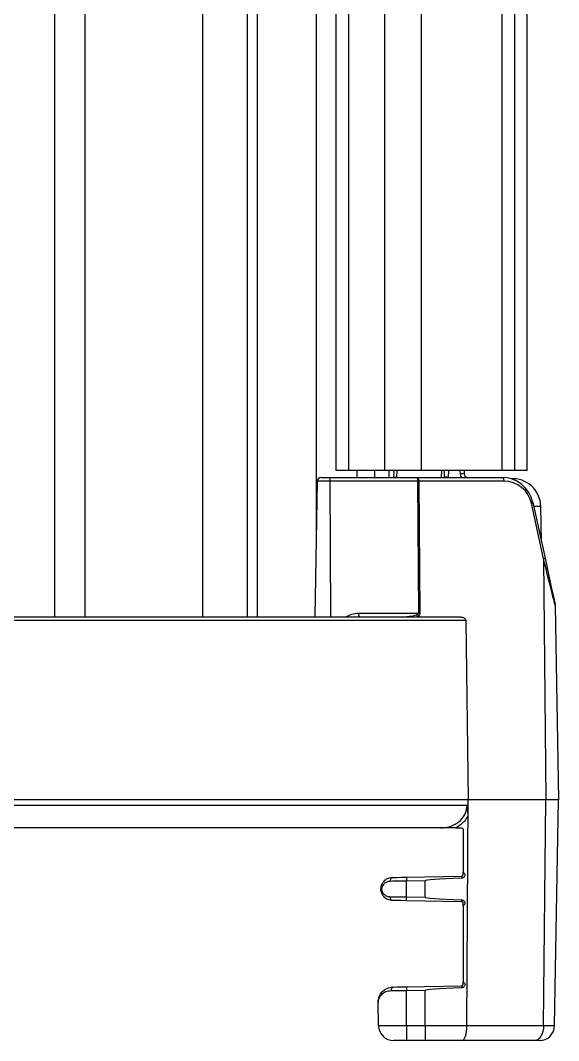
# Model space of a CAD drawing. Extents: x 7 to 135, y 1 to 99.
# Drawn here: x 59.25 to 61.361, y 70.182 to 74.185 of the extents above; entities that cross this region are included whole.
import ezdxf

# ---------------------------------------------------------------- set-up
doc = ezdxf.new("R2010")
doc.units = 0
doc.header["$MEASUREMENT"] = 0
doc.layers.add('OBJECT', color=7, linetype='CONTINUOUS')

msp = doc.modelspace()

# ---------------------------------------------------------------- linework, layer by layer
at = {"layer": 'OBJECT'}
for p, q in [((60.4104, 87.4091), (60.4104, 72.1413)), ((60.4878, 87.3991), (60.4878, 72.4191)), ((60.5364, 87.3991), (60.5364, 72.4191)), ((60.6787, 87.3991), (60.6787, 72.4191)), ((60.8226, 87.3991), (60.8226, 72.4191)), ((61.1392, 87.3991), (61.1392, 72.4191)), ((61.188, 87.3991), (61.188, 72.4191)), ((61.238, 72.4191), (61.238, 87.3991)), ((59.3837, 86.702), (59.3837, 71.8451)), ((59.502, 86.7012), (59.502, 71.8451)), ((59.9644, 86.7012), (59.9644, 71.8451)), ((60.1394, 86.7008), (60.1394, 71.8451)), ((60.1781, 86.7008), (60.1781, 71.8451)), ((60.5364, 72.4191), (60.4878, 72.4191)), ((60.6787, 72.4191), (60.5364, 72.4191)), ((60.5703, 72.4191), (60.5703, 72.3921)), ((60.6386, 72.4191), (60.6386, 72.3921)), ((60.8226, 72.4191), (60.6787, 72.4191)), ((60.6964, 72.3921), (60.6964, 72.4191)), ((60.7155, 72.3923), (60.7162, 72.4191)), ((60.7265, 72.4191), (60.7258, 72.3923)), ((61.1392, 72.4191), (60.8226, 72.4191)), ((60.9022, 72.3923), (60.9032, 72.4191)), ((60.9134, 72.3923), (60.9143, 72.4191)), ((60.9293, 72.4191), (60.9283, 72.3923)), ((60.9759, 72.4066), (60.9754, 72.4191)), ((60.9904, 72.4191), (60.9908, 72.4066)), ((61.188, 72.4191), (61.1392, 72.4191)), ((61.238, 72.4191), (61.188, 72.4191)), ((60.4295, 72.3921), (60.4595, 72.3921)), ((60.4595, 72.3921), (60.8045, 72.3921)), ((60.7155, 72.3921), (60.7155, 72.3923)), ((60.7258, 72.3923), (60.7333, 72.3923)), ((60.8045, 72.3921), (61.1384, 72.3921)), ((60.9283, 72.3923), (60.9283, 72.3921)), ((60.4145, 72.3774), (60.4052, 71.8451)), ((60.4639, 72.3774), (60.4145, 72.3774)), ((60.8089, 72.3774), (60.4639, 72.3774)), ((60.4639, 72.3774), (60.4667, 71.8451)), ((60.813, 71.8599), (60.8089, 72.3774)), ((61.1472, 72.3774), (60.8133, 72.3774)), ((60.8133, 72.3774), (60.8174, 71.8599)), ((61.3021, 72.072), (61.2547, 72.2907)), ((61.2605, 72.2936), (61.308, 72.0749)), ((61.2936, 72.1412), (61.2912, 72.2791)), ((61.3021, 72.072), (61.3118, 71.1271)), ((60.5768, 71.8599), (60.813, 71.8599)), ((60.8174, 71.8599), (60.813, 71.8599)), ((61.348, 71.8889), (61.3613, 71.1271)), ((59.189, 71.8451), (60.9718, 71.8451)), ((60.9969, 71.8304), (59.1948, 71.8304)), ((60.9969, 71.8304), (61.0067, 71.1271)), ((59.1867, 71.1056), (61.0025, 71.1056)), ((61.0067, 71.1271), (59.2033, 71.1271)), ((61.0016, 70.2411), (61.0067, 71.1271)), ((61.0058, 71.0755), (61.0067, 71.1271)), ((61.3118, 71.1271), (61.0067, 71.1271)), ((61.3027, 70.2411), (61.3118, 71.1271)), ((61.3613, 71.1271), (61.3118, 71.1271)), ((61.3458, 70.2411), (61.3613, 71.1271)), ((61.0058, 71.0755), (61.0056, 71.0638)), ((60.8994, 71.0171), (59.1239, 71.0171)), ((60.9592, 71.0171), (60.9813, 71.0171)), ((60.9813, 71.0171), (60.9863, 71.0121)), ((60.9863, 71.0121), (60.9863, 70.8429)), ((60.764, 70.8233), (60.9814, 70.827)), ((60.9814, 70.827), (60.9863, 70.832)), ((60.8372, 70.8093), (60.7643, 70.808)), ((60.7643, 70.7457), (60.7643, 70.808)), ((60.8372, 70.7445), (60.8372, 70.8093)), ((60.7643, 70.7457), (60.8372, 70.7445)), ((60.9814, 70.7272), (60.764, 70.731)), ((60.9863, 70.7222), (60.9814, 70.7272)), ((60.9863, 70.7109), (60.9863, 70.4129)), ((60.764, 70.3933), (60.9814, 70.397)), ((60.8372, 70.3793), (60.7643, 70.378)), ((60.7643, 70.2411), (60.7643, 70.378)), ((60.8372, 70.2411), (60.8372, 70.3793)), ((60.9814, 70.397), (60.9863, 70.402)), ((60.6547, 70.2411), (60.6532, 70.3313)), ((60.6547, 70.2411), (60.7643, 70.2411)), ((60.7643, 70.2411), (60.8372, 70.2411)), ((60.7643, 70.2411), (60.7643, 70.1821)), ((60.8372, 70.2411), (61.0016, 70.2411)), ((61.0016, 70.2411), (61.3027, 70.2411)), ((61.3027, 70.2411), (61.3458, 70.2411)), ((61.3457, 70.2372), (61.3458, 70.2411)), ((60.7643, 70.1821), (60.7147, 70.1821)), ((60.8372, 70.1821), (60.7643, 70.1821)), ((60.9817, 70.1821), (60.8372, 70.1821)), ((61.2674, 70.1821), (60.9817, 70.1821)), ((61.2858, 70.1821), (61.2674, 70.1821))]:
    msp.add_line(p, q, dxfattribs=at)
at = {"layer": 'OBJECT', "flags": 128}
for points in [[(60.4595, 72.3921), (60.4604, 72.3919), (60.4612, 72.391), (60.462, 72.3897), (60.4626, 72.3878), (60.4632, 72.3856), (60.4636, 72.3831), (60.4638, 72.3803), (60.4639, 72.3774)], [(60.8045, 72.3921), (60.8054, 72.3919), (60.8062, 72.391), (60.8069, 72.3897), (60.8076, 72.3878), (60.8082, 72.3856), (60.8086, 72.3831), (60.8088, 72.3803), (60.8089, 72.3774)], [(60.8045, 72.3921), (60.8062, 72.3919), (60.8079, 72.391), (60.8094, 72.3897), (60.8107, 72.3878), (60.8118, 72.3856), (60.8126, 72.3831), (60.8131, 72.3803), (60.8133, 72.3774)], [(61.1384, 72.3921), (61.1401, 72.3919), (61.1417, 72.391), (61.1432, 72.3897), (61.1446, 72.3878), (61.1457, 72.3856), (61.1465, 72.3831), (61.147, 72.3803), (61.1472, 72.3774)], [(61.2638, 72.2786), (61.2658, 72.2786), (61.2793, 72.2788), (61.2881, 72.279), (61.2912, 72.2791)], [(61.308, 72.0749), (61.3214, 72.0127), (61.3325, 71.9614), (61.3408, 71.9233), (61.3459, 71.8998), (61.3476, 71.8918)], [(60.5812, 71.8451), (60.5804, 71.8454), (60.5796, 71.8463), (60.5788, 71.8476), (60.5781, 71.8494), (60.5776, 71.8517), (60.5772, 71.8542), (60.5769, 71.857), (60.5768, 71.8599)], [(60.7086, 70.8223), (60.7071, 70.822), (60.7056, 70.8211), (60.7042, 70.8197), (60.7031, 70.8178), (60.7021, 70.8154), (60.7014, 70.8128), (60.701, 70.81), (60.701, 70.807)], [(60.7086, 70.8223), (60.726, 70.8226), (60.7447, 70.8229), (60.764, 70.8233)], [(60.7086, 70.732), (60.7071, 70.7323), (60.7056, 70.7331), (60.7043, 70.7345), (60.7031, 70.7363), (60.7022, 70.7386), (60.7014, 70.7411), (60.701, 70.7438), (60.7009, 70.7467)], [(60.764, 70.731), (60.7446, 70.7314), (60.726, 70.7317), (60.7086, 70.732)], [(60.7121, 70.3923), (60.7105, 70.392), (60.709, 70.3911), (60.7077, 70.3897), (60.7065, 70.3878), (60.7055, 70.3855), (60.7048, 70.3829), (60.7044, 70.38), (60.7043, 70.3771)], [(60.7121, 70.3923), (60.7283, 70.3926), (60.7459, 70.3929), (60.764, 70.3933)], [(61.3027, 70.2411), (61.3019, 70.2295), (61.2999, 70.2184), (61.2966, 70.2083), (61.2922, 70.1993), (61.2869, 70.192), (61.2808, 70.1866), (61.2743, 70.1833), (61.2674, 70.1821)]]:
    msp.add_lwpolyline(points, dxfattribs=at)
at = {"layer": 'OBJECT'}
for centre, radius, start, end in [((60.4295, 72.3771), 0.015, 90, 179), ((60.7206, 72.2056), 0.1868, 88.4258, 91.5742), ((60.7097, 72.0026), 0.3897, 88.2855, 89.1483), ((60.7356, 72.3921), 0.00981, 178.8491, 180.3836), ((60.9317, 72.3914), 0.0295, 178.3378, 178.8491), ((60.9283, 72.3917), 0.015, 178, 179), ((60.9208, 72.2844), 0.1081, 86.0256, 93.9744), ((60.9229, 72.2011), 0.1912, 88.3563, 92.6862), ((60.9833, 72.2987), 0.1081, 86.0256, 93.9744), ((61.0058, 72.4077), 0.03, 182, 211.1613), ((61.0058, 72.4071), 0.015, 182, 270), ((61.1384, 72.2671), 0.125, 12.23, 90), ((61.1812, 72.2771), 0.11, 1, 93.6705), ((60.8111, 71.9493), 0.4281, 89.7057, 90.2943), ((61.1472, 72.2674), 0.11, 12.23, 90), ((61.2534, 72.3005), 0.0099, 277.2506, 315.7598), ((61.3008, 72.0818), 0.00992, 277.3029, 315.7443), ((61.333, 71.8886), 0.015, 1, 12.23), ((75.486, 71.068), 14.724, 180.9526, 181.01199), ((64.8315, 70.8885), 3.8506, 180.9138, 181.0257), ((47.9209, 70.9664), 12.8453, 358.94996, 359.0157), ((56.1993, 70.8168), 4.7829, 358.9268, 359.0116), ((75.5533, 70.6392), 14.7913, 180.95273, 181.01185), ((64.8624, 70.459), 3.8815, 180.9139, 181.025), ((60.7147, 70.2421), 0.06, 181, 270), ((61.2858, 70.2421), 0.06, 270, 359)]:
    msp.add_arc(centre, radius, start, end, dxfattribs=at)
for centre, major_axis, ratio, start_param, end_param in [((60.8645, 70.6743), (0.0378, 1.7179), 0.016861, 0.00002, 0.012712), ((60.8984, 72.3925), (0.015, -0.0003), 0.013391, 4.974889, 6.282952), ((60.7336, 71.8601), (0.0795, -0.0003), 0.188707, 4.732578, 5.783621), ((60.7424, 71.8604), (0.0751, -0.0007), 0.39959, 5.774015, 5.787966), ((61.8539, 70.8273), (1.0167, 0.018), 0.014749, 2.602123, 3.141329), ((61.8539, 70.727), (1.0167, -0.0175), 0.014749, 3.141844, 3.681072), ((61.8539, 70.3973), (1.0167, 0.018), 0.014749, 2.602017, 3.141329), ((60.9817, 70.2421), (0, 0.06), 0.331503, 3.141593, 4.694936)]:
    msp.add_ellipse(centre, major_axis=major_axis, ratio=ratio, start_param=start_param, end_param=end_param, dxfattribs=at)
for points, knots in [([(61.348, 71.8889), (61.3479, 71.8891), (61.3478, 71.8897), (61.3463, 71.8958), (61.3412, 71.9159), (61.3264, 71.9755), (61.3121, 72.0324), (61.3021, 72.072)], [0, 0, 0, 0, 0.0352029, 0.0850987, 0.1703558, 0.4232658, 1, 1, 1, 1]), ([(60.5265, 71.8451), (60.5342, 71.849), (60.5501, 71.8569), (60.5677, 71.8589), (60.5768, 71.8599)], [0, 0, 0, 0, 0.48246, 1, 1, 1, 1]), ([(60.8033, 71.8527), (60.8048, 71.8533), (60.8075, 71.8542), (60.8106, 71.856), (60.8123, 71.8577), (60.8129, 71.8589), (60.813, 71.8595), (60.813, 71.8599)], [0, 0, 0, 0, 0.398773, 0.696287, 0.853681, 0.93006, 1, 1, 1, 1]), ([(60.8174, 71.8599), (60.8174, 71.859), (60.8173, 71.8573), (60.8162, 71.8541), (60.8135, 71.8497), (60.8103, 71.8471), (60.8083, 71.8455)], [0, 0, 0, 0, 0.134621, 0.268862, 0.529225, 1, 1, 1, 1]), ([(60.8083, 71.8455), (60.8076, 71.8468), (60.8062, 71.8494), (60.8043, 71.8516), (60.8033, 71.8527)], [0, 0, 0, 0, 0.499941, 1, 1, 1, 1]), ([(60.9718, 71.8451), (60.9772, 71.8447), (60.9841, 71.8441), (60.9916, 71.8397), (60.9946, 71.8369), (60.9964, 71.8338), (60.9969, 71.8317), (60.9969, 71.8305), (60.9969, 71.8304)], [0, 0, 0, 0, 0.539136, 0.681542, 0.824744, 0.906879, 0.989809, 1, 1, 1, 1]), ([(60.8994, 71.0171), (60.9076, 71.0176), (60.9271, 71.0188), (60.9563, 71.0298), (60.9816, 71.0497), (60.9976, 71.0749), (61.0019, 71.0932), (61.0024, 71.1034), (61.0024, 71.1045), (61.0025, 71.1056)], [0, 0, 0, 0, 0.164708, 0.3897664, 0.6131803, 0.797004, 0.9764459, 0.9795922, 1, 1, 1, 1]), ([(61.0025, 71.1056), (61.0025, 71.1054), (61.0041, 71.0958), (61.0049, 71.0856), (61.0058, 71.0755)], [0, 0, 0, 0, 0.012026, 1, 1, 1, 1]), ([(61.0056, 71.0638), (61.0014, 71.0568), (60.9901, 71.0374), (60.9712, 71.025), (60.9592, 71.0171)], [0, 0, 0, 0, 0.3655701, 1, 1, 1, 1]), ([(60.9592, 71.0171), (60.9493, 71.0171), (60.9289, 71.0171), (60.9096, 71.0171), (60.8995, 71.0171), (60.8994, 71.0171)], [0, 0, 0, 0, 0.479289, 0.993061, 1, 1, 1, 1]), ([(60.7086, 70.732), (60.7031, 70.7327), (60.691, 70.7343), (60.6772, 70.7441), (60.6687, 70.7563), (60.6649, 70.7674), (60.664, 70.7773), (60.665, 70.787), (60.6687, 70.798), (60.6767, 70.8095), (60.6902, 70.8197), (60.7024, 70.8214), (60.7086, 70.8223)], [0, 0, 0, 0, 0.120973, 0.261664, 0.366696, 0.439044, 0.499804, 0.560103, 0.631646, 0.736673, 0.863638, 1, 1, 1, 1]), ([(60.9863, 70.8429), (60.9875, 70.8422), (60.9898, 70.8408), (60.9923, 70.8373), (60.9934, 70.8333), (60.9932, 70.829), (60.9916, 70.8251), (60.9888, 70.822), (60.9853, 70.82), (60.9827, 70.8197), (60.9815, 70.8195)], [0, 0, 0, 0, 0.127098, 0.254207, 0.381227, 0.508229, 0.635163, 0.762171, 0.88923, 1, 1, 1, 1]), ([(60.9863, 70.832), (60.9863, 70.8321), (60.9863, 70.8325), (60.9863, 70.8333), (60.9863, 70.8348), (60.9863, 70.8376), (60.9863, 70.8409), (60.9863, 70.8429)], [0, 0, 0, 0, 0.0089151, 0.146175, 0.2832191, 0.5543775, 1, 1, 1, 1]), ([(60.701, 70.807), (60.6961, 70.8064), (60.6869, 70.8053), (60.6768, 70.7987), (60.6706, 70.7911), (60.6676, 70.7837), (60.6667, 70.777), (60.6675, 70.7701), (60.6706, 70.7626), (60.6771, 70.7546), (60.6874, 70.7482), (60.6966, 70.7472), (60.7009, 70.7467)], [0, 0, 0, 0, 0.14501, 0.279376, 0.384498, 0.450066, 0.501534, 0.552961, 0.61833, 0.722541, 0.871291, 1, 1, 1, 1]), ([(60.7643, 70.808), (60.7541, 70.8078), (60.7317, 70.8075), (60.7118, 70.8072), (60.701, 70.807)], [0, 0, 0, 0, 0.454597, 1, 1, 1, 1]), ([(60.7009, 70.7467), (60.7098, 70.7466), (60.7295, 70.7463), (60.752, 70.7459), (60.7643, 70.7457)], [0, 0, 0, 0, 0.4536274, 1, 1, 1, 1]), ([(60.9815, 70.7343), (60.9829, 70.7341), (60.9856, 70.7337), (60.9892, 70.7314), (60.9919, 70.7282), (60.9933, 70.7242), (60.9934, 70.72), (60.992, 70.716), (60.9895, 70.7128), (60.9873, 70.7115), (60.9863, 70.7109)], [0, 0, 0, 0, 0.127205, 0.254389, 0.381573, 0.508646, 0.635618, 0.762539, 0.889522, 1, 1, 1, 1]), ([(60.9863, 70.7109), (60.9863, 70.713), (60.9863, 70.7164), (60.9863, 70.7192), (60.9863, 70.7209), (60.9863, 70.7218), (60.9863, 70.7222), (60.9863, 70.7222)], [0, 0, 0, 0, 0.4455582, 0.7167708, 0.8538267, 0.9910138, 1, 1, 1, 1]), ([(60.6532, 70.3313), (60.6532, 70.3314), (60.6531, 70.332), (60.6531, 70.3335), (60.6533, 70.3373), (60.6549, 70.351), (60.664, 70.3704), (60.686, 70.3885), (60.704, 70.3911), (60.7121, 70.3923)], [0, 0, 0, 0, 0.0031203, 0.0206763, 0.053584, 0.1400866, 0.5079971, 0.7770818, 1, 1, 1, 1]), ([(60.7643, 70.378), (60.7541, 70.3778), (60.7329, 70.3775), (60.7141, 70.3772), (60.7043, 70.3771)], [0, 0, 0, 0, 0.480227, 1, 1, 1, 1]), ([(60.9863, 70.4129), (60.9875, 70.4122), (60.9898, 70.4108), (60.9923, 70.4073), (60.9934, 70.4033), (60.9932, 70.399), (60.9916, 70.3951), (60.9888, 70.392), (60.9853, 70.39), (60.9827, 70.3897), (60.9815, 70.3895)], [0, 0, 0, 0, 0.127104, 0.254165, 0.381205, 0.508229, 0.635177, 0.762152, 0.889216, 1, 1, 1, 1]), ([(60.9863, 70.402), (60.9863, 70.4021), (60.9863, 70.4025), (60.9863, 70.4033), (60.9863, 70.4048), (60.9863, 70.4076), (60.9863, 70.4109), (60.9863, 70.4129)], [0, 0, 0, 0, 0.008982, 0.146181, 0.283231, 0.554403, 1, 1, 1, 1]), ([(60.7043, 70.3771), (60.6972, 70.3762), (60.6813, 70.3741), (60.6625, 70.3605), (60.6544, 70.3455), (60.6532, 70.3349), (60.6532, 70.3319), (60.6532, 70.3314), (60.6532, 70.3313)], [0, 0, 0, 0, 0.216237, 0.4848889, 0.8577058, 0.9736092, 0.9965692, 1, 1, 1, 1]), ([(60.8372, 70.2411), (60.8372, 70.2333), (60.8373, 70.2178), (60.8373, 70.1984), (60.8373, 70.1848), (60.8372, 70.183), (60.8372, 70.1821)], [0, 0, 0, 0, 0.249996, 0.500006, 0.750006, 1, 1, 1, 1])]:
    msp.add_open_spline(points, degree=3, knots=knots, dxfattribs=at)

doc.saveas('drawing.dxf')
